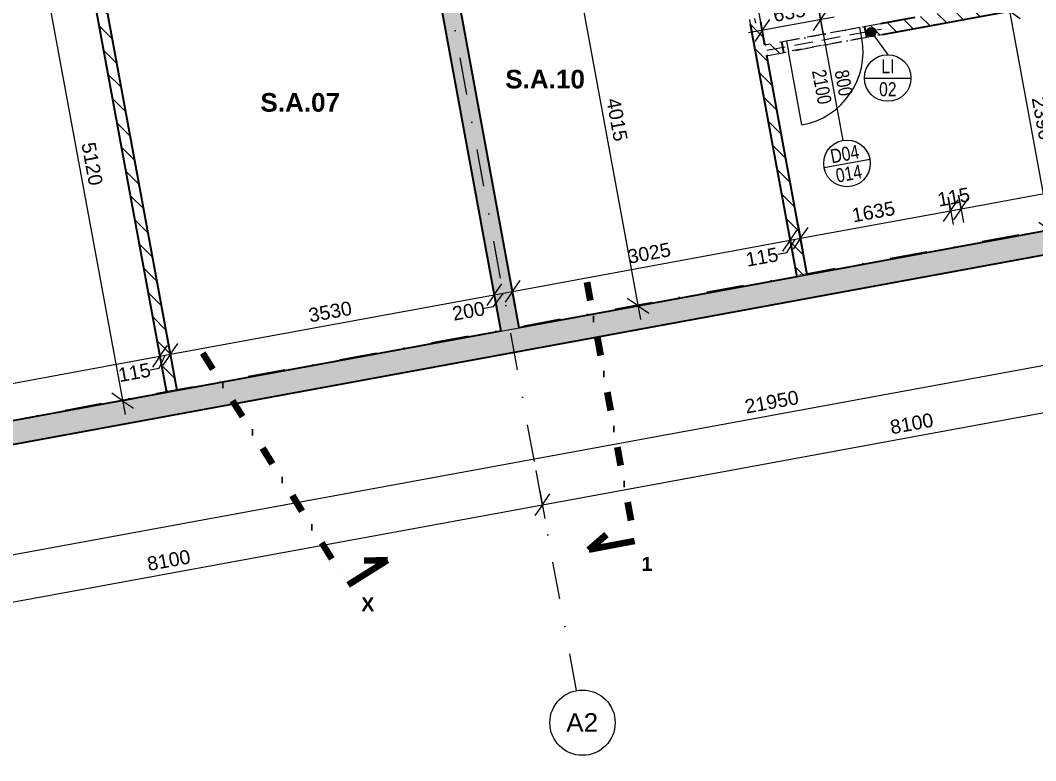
# Model space of a CAD drawing. Header units: millimetres. Extents: x -45523 to 44975, y -3459 to 74573.
# Drawn here: x 2716 to 13604, y -3170 to 4772 of the extents above; entities that cross this region are included whole.
import ezdxf

# ---------------------------------------------------------------- set-up
doc = ezdxf.new("R2010")
doc.units = ezdxf.units.MM
for name, pattern in [('HA_Dash_3mm-S1mm', [300, 200, -100]), ('HA_DashDot_10mm-S3mm', [1000, 400, -300, 0, -300]), ('HA_DashDot_2_2mm-S0_6mm', [220, 100, -60, 0, -60]), ('HA_DashDot_6mm-S2mm', [600, 200, -200, 0, -200])]:
    doc.linetypes.add(name, pattern=pattern)
for name, color, linetype, lineweight in [('A-____-____-DIMS', 9, 'Continuous', 5), ('A-____-____-DIMS-100', 9, 'Continuous', 5), ('A-AREA-____-IDEN', 9, 'Continuous', 9), ('A-DOOR-____-IDEN', 9, 'Continuous', 9), ('A-DOOR-____-MCUT', 9, 'HA_DashDot_2_2mm-S0_6mm', 9), ('A-DOOR-____-OTLN', 9, 'Continuous', 9), ('A-DOOR-FRAM-MCUT', 9, 'Continuous', 9), ('A-GENM-____-HDLN', 9, 'HA_Dash_3mm-S1mm', 9), ('A-GENM-____-IDEN', 9, 'Continuous', 9), ('A-GENM-____-OTLN', 9, 'Continuous', 9), ('A-WALL-____-MCUT', 9, 'Continuous', 9), ('A-WALL-____-PATT', 9, 'Continuous', 25), ('G-____-____-SYMB', 9, 'Continuous', 5), ('I-WALL-____-MCUT', 9, 'Continuous', 25), ('S-GRID-____-IDEN', 9, 'Continuous', 9), ('S-GRID-____-OTLN', 9, 'Continuous', 5)]:
    doc.layers.add(name, color=color, linetype=linetype, lineweight=lineweight)
doc.styles.add('Arial_1', font='arial.ttf', dxfattribs={"height": 200})
doc.styles.add('Arial_2', font='arial.ttf', dxfattribs={"height": 150})
doc.styles.add('Arial_3', font='arial.ttf', dxfattribs={"width": 0.8, "height": 150})
doc.styles.add('Arial_B', font='arialbd.ttf', dxfattribs={"height": 200})
doc.styles.add('Arial_B_1', font='arialbd.ttf', dxfattribs={"height": 150})
doc.dimstyles.new('Inner_Dimensions', dxfattribs={"dimscale": 304.8, "dimtxt": 153.03891, "dimasz": 0.656168, "dimexe": 0.492126, "dimexo": 0.0625, "dimgap": 0.065617, "dimtad": 1, "dimdec": 0, "dimzin": 0, "dimdsep": 46, "dimtxsty": 'Arial_2', "dimblk1": 'OBLIQUE', "dimblk2": 'OBLIQUE', "dimsah": 1, "dimcen": 0.09, "dimdle": 0.492126, "dimazin": 0, "dimtfac": 1, "dimtdec": 4, "dimtix": 1, "dimtmove": 0, "dimatfit": 3, "dimfxl": 0.492126, "dimfxlon": 1, "dimtvp": 1, "dimtolj": 1, "dimtzin": 0, "dimlwd": 9, "dimlwe": 9, "dimarcsym": 2})
doc.dimstyles.new('Inner_Dimensions_1', dxfattribs={"dimscale": 304.8, "dimtxt": 153.03891, "dimasz": 0.656168, "dimexe": 0.492126, "dimexo": 0.0625, "dimgap": 0.065617, "dimtad": 1, "dimdec": 0, "dimzin": 0, "dimdsep": 46, "dimtxsty": 'Arial_2', "dimblk1": 'OBLIQUE', "dimblk2": 'OBLIQUE', "dimsah": 1, "dimcen": 0.09, "dimdle": 0.492126, "dimazin": 0, "dimtfac": 1, "dimtdec": 4, "dimtix": 1, "dimtmove": 1, "dimatfit": 3, "dimfxl": 0.492126, "dimfxlon": 1, "dimtvp": 1, "dimtolj": 1, "dimtzin": 0, "dimlwd": 9, "dimlwe": 9, "dimarcsym": 2})
doc.dimstyles.new('Inner_Dimensions_3', dxfattribs={"dimscale": 304.8, "dimtxt": 153.03891, "dimasz": 0.656168, "dimexe": 0.492126, "dimexo": 0.0625, "dimgap": 0.065617, "dimtad": 1, "dimdec": 0, "dimzin": 0, "dimdsep": 46, "dimtxsty": 'Arial_2', "dimblk1": 'OBLIQUE', "dimblk2": 'OBLIQUE', "dimsah": 1, "dimcen": 0.09, "dimdle": 0.492126, "dimazin": 0, "dimtfac": 1, "dimtdec": 4, "dimtix": 1, "dimtmove": 0, "dimatfit": 3, "dimfxl": 0.492126, "dimfxlon": 1, "dimtvp": 1, "dimtolj": 1, "dimtzin": 0, "dimlwd": 9, "dimlwe": 9, "dimarcsym": 2})
pattern_1 = [(135, (0, 0), (-106.066, -106.066), [])]

# ---------------------------------------------------------------- blocks, each defined once
blk = doc.blocks.new('HA_DR_Single_Swing_Solid - In_800x2100_SKLEP-V9-1PP_GARAZ')
at = {"layer": 'A-DOOR-____-MCUT'}
for p, q in [((-400, 57.5), (400, 57.5)), ((-400, -57.5), (400, -57.5))]:
    blk.add_line(p, q, dxfattribs=at)
at = {"layer": 'A-DOOR-____-OTLN', "lineweight": 5}
blk.add_line((400, 857.5), (400, 57.5), dxfattribs=at)
blk.add_arc((400, 57.5), 800, 90, 180, dxfattribs=at)
at = {"layer": 'A-DOOR-FRAM-MCUT'}
for p, q in [((-400, 57.5), (-400, -57.5)), ((400, -57.5), (400, 57.5))]:
    blk.add_line(p, q, dxfattribs=at)
blk = doc.blocks.new('TB_Porotherm KP11_5_1250mm - TB_Porotherm KP11_5_1250mm-2148414-1PP_GARAZ')
at = {"layer": 'A-GENM-____-HDLN'}
for p, q in [((625, 57.5), (-625, 57.5)), ((-625, 0), (625, 0)), ((-625, -57.5), (625, -57.5))]:
    blk.add_line(p, q, dxfattribs=at)
blk = doc.blocks.new('Grid - Radius 3_5mm-353793-1PP_GARAZ')
at = {"layer": 'S-GRID-____-IDEN'}
blk.add_circle((0, 0), 3.5, dxfattribs=at)
blk = doc.blocks.new('HA_TAG_Door_TypeMark_wDimensions - Scale100_Right with Bouble-921054-1PP_GARAZ')
at = {"layer": 'A-DOOR-____-IDEN'}
for p, q in [((0, 5), (0, -11)), ((-2.5, -13.5), (2.5, -13.5))]:
    blk.add_line(p, q, dxfattribs=at)
blk.add_circle((0, -13.5), 2.5, dxfattribs=at)
blk = doc.blocks.new('Section - Detail Number-933961-1PP_GARAZ')
at = {"layer": 'G-____-____-SYMB', "lineweight": 100}
for p, q in [((0, 5), (1.25, 2.83)), ((0, 0), (0, 5))]:
    blk.add_line(p, q, dxfattribs=at)
blk = doc.blocks.new('DIMBLOCK287-1PP_GARAZ')
at = {"layer": 'A-____-____-DIMS-100', "lineweight": 9}
for p, q in [((4186, 1316), (4240, 1021)), ((4213, 1168), (4186, 1316)), ((4213, 1168), (4293, 1285)), ((-80, 378), (4213, 1168)), ((4213, 1168), (4133, 1052)), ((-107, 526), (-53, 231)), ((-80, 378), (-107, 526)), ((-80, 378), (0, 495)), ((-80, 378), (-160, 262))]:
    blk.add_line(p, q, dxfattribs=at)
at = {"layer": 'A-____-____-DIMS-100', "color": 0, "lineweight": 9, "insert": (1801, 943), "char_height": 150, "width": 553.77, "attachment_point": 1, "rotation": 10.4271, "line_spacing_factor": 0.941778, "style": 'Arial_2'}
blk.add_mtext('4365', dxfattribs=at)
blk = doc.blocks.new('_Oblique')
at = {"color": 0, "linetype": 'ByBlock', "lineweight": -2}
blk.add_line((-0.5, -0.5), (0.5, 0.5), dxfattribs=at)
blk = doc.blocks.new('DIMBLOCK288-1PP_GARAZ')
at = {"layer": 'A-____-____-DIMS-100', "lineweight": 9}
for p, q in [((4186, 1316), (4240, 1021)), ((4213, 1168), (4186, 1316)), ((4299, 1337), (4353, 1042)), ((4326, 1189), (4299, 1337)), ((4213, 1168), (4293, 1285)), ((4326, 1189), (4406, 1306)), ((4213, 1168), (4133, 1052)), ((4207, 1042), (4270, 1179)), ((4213, 1168), (4326, 1189)), ((4326, 1189), (4246, 1073)), ((4109, 1024), (4207, 1042))]:
    blk.add_line(p, q, dxfattribs=at)
at = {"layer": 'A-____-____-DIMS-100', "color": 0, "lineweight": 9, "insert": (3754, 1037), "char_height": 150, "width": 415.32, "attachment_point": 1, "rotation": 10.4271, "line_spacing_factor": 0.941778, "style": 'Arial_2'}
blk.add_mtext('115', dxfattribs=at)
blk = doc.blocks.new('DIMBLOCK289-1PP_GARAZ')
at = {"layer": 'A-____-____-DIMS-100', "lineweight": 9}
for p, q in [((7771, 1976), (7825, 1681)), ((7798, 1828), (7771, 1976)), ((7798, 1828), (7878, 1945)), ((4326, 1189), (7798, 1828)), ((7798, 1828), (7718, 1712)), ((4299, 1337), (4353, 1042)), ((4326, 1189), (4299, 1337)), ((4326, 1189), (4406, 1306)), ((4326, 1189), (4246, 1073))]:
    blk.add_line(p, q, dxfattribs=at)
at = {"layer": 'A-____-____-DIMS-100', "color": 0, "lineweight": 9, "insert": (5796, 1678), "char_height": 150, "width": 553.77, "attachment_point": 1, "rotation": 10.4271, "line_spacing_factor": 0.941778, "style": 'Arial_2'}
blk.add_mtext('3530', dxfattribs=at)
blk = doc.blocks.new('DIMBLOCK290-1PP_GARAZ')
at = {"layer": 'A-____-____-DIMS-100', "lineweight": 9}
for p, q in [((7771, 1976), (7825, 1681)), ((7798, 1828), (7771, 1976)), ((7967, 2012), (8022, 1717)), ((7995, 1864), (7967, 2012)), ((7995, 1864), (8075, 1981)), ((7798, 1828), (7878, 1945)), ((7798, 1828), (7995, 1864)), ((7995, 1864), (7914, 1748)), ((7798, 1828), (7718, 1712)), ((7789, 1701), (7896, 1846)), ((7691, 1683), (7789, 1701))]:
    blk.add_line(p, q, dxfattribs=at)
at = {"layer": 'A-____-____-DIMS-100', "color": 0, "lineweight": 9, "insert": (7337, 1696), "char_height": 150, "width": 415.32, "attachment_point": 1, "rotation": 10.4271, "line_spacing_factor": 0.941778, "style": 'Arial_2'}
blk.add_mtext('200', dxfattribs=at)
blk = doc.blocks.new('DIMBLOCK291-1PP_GARAZ')
at = {"layer": 'A-____-____-DIMS-100', "lineweight": 9}
for p, q in [((10943, 2559), (10997, 2264)), ((10970, 2412), (10943, 2559)), ((10970, 2412), (11050, 2528)), ((7995, 1864), (10970, 2412)), ((10970, 2412), (10889, 2295)), ((7967, 2012), (8022, 1717)), ((7995, 1864), (7967, 2012)), ((7995, 1864), (8075, 1981)), ((7995, 1864), (7914, 1748))]:
    blk.add_line(p, q, dxfattribs=at)
at = {"layer": 'A-____-____-DIMS-100', "color": 0, "lineweight": 9, "insert": (9216, 2307), "char_height": 150, "width": 553.77, "attachment_point": 1, "rotation": 10.4271, "line_spacing_factor": 0.941778, "style": 'Arial_2'}
blk.add_mtext('3025', dxfattribs=at)
blk = doc.blocks.new('DIMBLOCK292-1PP_GARAZ')
at = {"layer": 'A-____-____-DIMS-100', "lineweight": 9}
for p, q in [((10943, 2559), (10997, 2264)), ((10970, 2412), (10943, 2559)), ((10970, 2412), (11050, 2528)), ((11056, 2580), (11110, 2285)), ((11083, 2433), (11056, 2580)), ((11083, 2433), (11163, 2549)), ((10970, 2412), (10889, 2295)), ((10936, 2280), (11026, 2422)), ((10970, 2412), (11083, 2433)), ((11083, 2433), (11003, 2316)), ((10838, 2262), (10936, 2280))]:
    blk.add_line(p, q, dxfattribs=at)
at = {"layer": 'A-____-____-DIMS-100', "color": 0, "lineweight": 9, "insert": (10484, 2275), "char_height": 150, "width": 415.32, "attachment_point": 1, "rotation": 10.4271, "line_spacing_factor": 0.941778, "style": 'Arial_2'}
blk.add_mtext('115', dxfattribs=at)
blk = doc.blocks.new('DIMBLOCK293-1PP_GARAZ')
at = {"layer": 'A-____-____-DIMS-100', "lineweight": 9}
for p, q in [((12664, 2876), (12718, 2581)), ((12691, 2728), (12664, 2876)), ((12691, 2728), (12771, 2845)), ((11083, 2433), (12691, 2728)), ((12691, 2728), (12611, 2612)), ((11056, 2580), (11110, 2285)), ((11083, 2433), (11056, 2580)), ((11083, 2433), (11163, 2549)), ((11083, 2433), (11003, 2316))]:
    blk.add_line(p, q, dxfattribs=at)
at = {"layer": 'A-____-____-DIMS-100', "color": 0, "lineweight": 9, "insert": (11621, 2750), "char_height": 150, "width": 553.77, "attachment_point": 1, "rotation": 10.4271, "line_spacing_factor": 0.941778, "style": 'Arial_2'}
blk.add_mtext('1635', dxfattribs=at)
blk = doc.blocks.new('DIMBLOCK294-1PP_GARAZ')
at = {"layer": 'A-____-____-DIMS-100', "lineweight": 9}
for p, q in [((12664, 2876), (12718, 2581)), ((12691, 2728), (12664, 2876)), ((12691, 2728), (12771, 2845)), ((12777, 2897), (12831, 2602)), ((12804, 2749), (12777, 2897)), ((12804, 2749), (12884, 2866)), ((12691, 2728), (12611, 2612)), ((12691, 2728), (12804, 2749)), ((12804, 2749), (12724, 2633))]:
    blk.add_line(p, q, dxfattribs=at)
at = {"layer": 'A-____-____-DIMS-100', "color": 0, "lineweight": 9, "insert": (12538, 2919), "char_height": 150, "width": 415.32, "attachment_point": 1, "rotation": 10.4271, "line_spacing_factor": 0.941778, "style": 'Arial_2'}
blk.add_mtext('115', dxfattribs=at)
blk = doc.blocks.new('DIMBLOCK295-1PP_GARAZ')
at = {"layer": 'A-____-____-DIMS-100', "lineweight": 9}
for p, q in [((15737, 3442), (15791, 3147)), ((15764, 3294), (15737, 3442)), ((15764, 3294), (15844, 3410)), ((12804, 2749), (15764, 3294)), ((15764, 3294), (15684, 3178)), ((12777, 2897), (12831, 2602)), ((12804, 2749), (12777, 2897)), ((12804, 2749), (12884, 2866)), ((12804, 2749), (12724, 2633))]:
    blk.add_line(p, q, dxfattribs=at)
at = {"layer": 'A-____-____-DIMS-100', "color": 0, "lineweight": 9, "insert": (14018, 3191), "char_height": 150, "width": 553.77, "attachment_point": 1, "rotation": 10.4271, "line_spacing_factor": 0.941778, "style": 'Arial_2'}
blk.add_mtext('3010', dxfattribs=at)
blk = doc.blocks.new('DIMBLOCK307-1PP_GARAZ')
at = {"layer": 'A-____-____-DIMS-100', "lineweight": 9}
for p, q in [((2886, 5727), (2769, 5807)), ((3033, 5754), (2738, 5700)), ((2886, 5727), (3033, 5754)), ((2886, 5727), (3840, 544)), ((2886, 5727), (3002, 5647)), ((3813, 691), (3696, 772)), ((3960, 719), (3665, 664)), ((3813, 691), (3960, 719)), ((3813, 691), (3929, 611))]:
    blk.add_line(p, q, dxfattribs=at)
at = {"layer": 'A-____-____-DIMS-100', "color": 0, "lineweight": 9, "insert": (3519, 3475), "char_height": 150, "width": 553.77, "attachment_point": 1, "rotation": 280.4271, "line_spacing_factor": 0.941778, "style": 'Arial_2'}
blk.add_mtext('5120', dxfattribs=at)
blk = doc.blocks.new('DIMBLOCK333-1PP_GARAZ')
at = {"layer": 'A-____-____-DIMS-100', "lineweight": 9}
for p, q in [((13323, 4872), (13206, 4952)), ((13470, 4899), (13175, 4844)), ((13323, 4872), (13470, 4899)), ((13323, 4872), (13755, 2521)), ((13323, 4872), (13439, 4791)), ((13903, 2548), (13608, 2494)), ((13755, 2521), (13639, 2601)), ((13755, 2521), (13903, 2548)), ((13755, 2521), (13872, 2441))]:
    blk.add_line(p, q, dxfattribs=at)
at = {"layer": 'A-____-____-DIMS-100', "color": 0, "lineweight": 9, "insert": (13708, 3962), "char_height": 150, "width": 553.77, "attachment_point": 1, "rotation": 280.4271, "line_spacing_factor": 0.941778, "style": 'Arial_2'}
blk.add_mtext('2390', dxfattribs=at)
blk = doc.blocks.new('DIMBLOCK337-1PP_GARAZ')
at = {"layer": 'A-____-____-DIMS-100', "lineweight": 9}
for p, q in [((8762, 5685), (8467, 5630)), ((8614, 5657), (8498, 5738)), ((8614, 5657), (8762, 5685)), ((8614, 5657), (9368, 1561)), ((8614, 5657), (8731, 5577)), ((9341, 1709), (9224, 1789)), ((9488, 1736), (9193, 1682)), ((9341, 1709), (9488, 1736)), ((9341, 1709), (9457, 1629))]:
    blk.add_line(p, q, dxfattribs=at)
at = {"layer": 'A-____-____-DIMS-100', "color": 0, "lineweight": 9, "insert": (9147, 3949), "char_height": 150, "width": 553.77, "attachment_point": 1, "rotation": 280.4271, "line_spacing_factor": 0.941778, "style": 'Arial_2'}
blk.add_mtext('4015', dxfattribs=at)
blk = doc.blocks.new('DIMBLOCK347-1PP_GARAZ')
at = {"layer": 'A-____-____-DIMS-100', "lineweight": 9}
for p, q in [((11324, 4630), (11270, 4925)), ((11444, 4805), (10525, 4636)), ((10699, 4515), (10645, 4810)), ((11297, 4778), (11377, 4894)), ((10672, 4663), (10753, 4779)), ((11297, 4778), (11217, 4661)), ((11297, 4778), (11324, 4630)), ((10672, 4663), (10592, 4546)), ((10672, 4663), (10699, 4515))]:
    blk.add_line(p, q, dxfattribs=at)
at = {"layer": 'A-____-____-DIMS-100', "color": 0, "lineweight": 9, "insert": (10776, 4900), "char_height": 150, "width": 415.32, "attachment_point": 1, "rotation": 10.4271, "line_spacing_factor": 0.941778, "style": 'Arial_2'}
blk.add_mtext('635', dxfattribs=at)
blk = doc.blocks.new('DIMBLOCK547-1PP_GARAZ')
at = {"layer": 'A-____-____-DIMS-100', "lineweight": 9}
for p, q in [((8287, -277), (8341, -572)), ((8314, -424), (8287, -277)), ((8314, -424), (8394, -308)), ((200, -1917), (8314, -424)), ((8314, -424), (8234, -541)), ((321, -1743), (375, -2038)), ((348, -1890), (321, -1743)), ((348, -1890), (428, -1774)), ((348, -1890), (268, -2007))]:
    blk.add_line(p, q, dxfattribs=at)
at = {"layer": 'A-____-____-DIMS-100', "color": 0, "lineweight": 9, "insert": (4065, -988), "char_height": 150, "width": 553.77, "attachment_point": 1, "rotation": 10.4271, "line_spacing_factor": 0.941778, "style": 'Arial_2'}
blk.add_mtext('8100', dxfattribs=at)
blk = doc.blocks.new('DIMBLOCK548-1PP_GARAZ')
at = {"layer": 'A-____-____-DIMS-100', "lineweight": 9}
for p, q in [((16253, 1189), (16307, 894)), ((16280, 1042), (16253, 1189)), ((16280, 1042), (16361, 1158)), ((8314, -424), (16280, 1042)), ((16280, 1042), (16200, 925)), ((8287, -277), (8341, -572)), ((8314, -424), (8287, -277)), ((8314, -424), (8394, -308)), ((8314, -424), (8234, -541))]:
    blk.add_line(p, q, dxfattribs=at)
at = {"layer": 'A-____-____-DIMS-100', "color": 0, "lineweight": 9, "insert": (12031, 478), "char_height": 150, "width": 553.77, "attachment_point": 1, "rotation": 10.4271, "line_spacing_factor": 0.941778, "style": 'Arial_2'}
blk.add_mtext('8100', dxfattribs=at)
blk = doc.blocks.new('DIMBLOCK550-1PP_GARAZ')
at = {"layer": 'A-____-____-DIMS-100', "lineweight": 9}
for p, q in [((21562, 2675), (21617, 2380)), ((21590, 2527), (21562, 2675)), ((21590, 2527), (21670, 2644)), ((-146, -1473), (21737, 2554)), ((21590, 2527), (21509, 2411)), ((-26, -1298), (29, -1593)), ((2, -1445), (-26, -1298)), ((2, -1445), (82, -1329)), ((2, -1445), (-79, -1562))]:
    blk.add_line(p, q, dxfattribs=at)
at = {"layer": 'A-____-____-DIMS-100', "color": 0, "lineweight": 9, "insert": (10473, 700), "char_height": 150, "width": 692.21, "attachment_point": 1, "rotation": 10.4271, "line_spacing_factor": 0.941778, "style": 'Arial_2'}
blk.add_mtext('21950', dxfattribs=at)
blk = doc.blocks.new('HA_TAG_GM_Products - Generic-588599-1PP_GARAZ')
at = {"layer": 'A-GENM-____-IDEN'}
blk.add_line((-2.5, 0), (2.5, 0), dxfattribs=at)
blk.add_circle((0, 0), 2.5, dxfattribs=at)

msp = doc.modelspace()

# ---------------------------------------------------------------- hatches: boundary and pattern name
at = {"layer": 'A-GENM-____-IDEN'}
h = msp.add_hatch(color=256, dxfattribs=at)
edge = h.paths.add_edge_path()
edge.add_arc((11841.7, 4644.8), 50, 0, 360)
at = {"layer": 'A-WALL-____-PATT', "lineweight": 5}
h = msp.add_hatch(dxfattribs=at)
h.set_pattern_fill('FP_2', color=256, style=0, pattern_type=2)
h.set_pattern_definition(pattern_1)
h.paths.add_polyline_path([(11041.4, 2021.7), (11154.5, 2042.5), (10624.3, 4924.1), (10511.2, 4903.3), (10939.9, 2573.7)])
h.paths.add_polyline_path([(10348.3, 5788.5), (10461.4, 5809.3), (10253.2, 6940.3), (10140.1, 6919.5), (10314.8, 5970.4)])
h.paths.add_polyline_path([(9977.3, 7804.6), (10090.4, 7825.4), (9926.6, 8715.5), (9813.5, 8694.7), (9920.2, 8114.4)])
at = {"layer": 'A-WALL-____-PATT', "lineweight": 9}
for points in [[(7869.7, 1438), (8066.4, 1474.2), (6838.4, 8147.2), (6740.1, 8129.1), (6749.1, 8079.9), (6650.8, 8061.8), (6943.1, 6473.5)], [(-208.7, -302.8), (21379.3, 3669.9), (21396.8, 3927.3), (-253.9, -56.9)]]:
    msp.add_hatch(color=256, dxfattribs=at).paths.add_polyline_path(points)
at = {"layer": 'A-WALL-____-PATT', "lineweight": 5}
h = msp.add_hatch(dxfattribs=at)
h.set_pattern_fill('FP_2', color=256, style=0, pattern_type=2)
h.set_pattern_definition(pattern_1)
h.paths.add_polyline_path([(4284.9, 778.4), (4398, 799.2), (3450.5, 5947.7), (3337.4, 5926.9)])
h = msp.add_hatch(dxfattribs=at)
h.set_pattern_fill('FP_2', color=256, style=0, pattern_type=2)
h.set_pattern_definition(pattern_1)
h.paths.add_polyline_path([(10722, 4393.1), (10903.9, 4426.5), (10883.1, 4539.6), (10701.2, 4506.2)])
h.paths.add_polyline_path([(11789.1, 4589.4), (15403.4, 5254.5), (15382.6, 5367.6), (11768.3, 4702.5)])

# ---------------------------------------------------------------- linework, layer by layer
at = {"layer": 'A-GENM-____-IDEN'}
msp.add_line((11841.7, 4644.8), (12016.7, 4402.6), dxfattribs=at)
msp.add_circle((11841.7, 4644.8), 50, dxfattribs=at)
at = {"layer": 'A-WALL-____-MCUT', "lineweight": 25}
for p, q in [((-208.7, -302.8), (21379.3, 3669.9)), ((15835.9, 2904), (11154.5, 2042.5)), ((11041.4, 2021.7), (8066.4, 1474.2)), ((7869.7, 1438), (4398, 799.2)), ((4284.9, 778.4), (-8, -11.6))]:
    msp.add_line(p, q, dxfattribs=at)
at = {"layer": 'A-WALL-____-MCUT'}
for p, q in [((11041.4, 2021.7), (11154.5, 2042.5)), ((7869.7, 1438), (8066.4, 1474.2)), ((4284.9, 778.4), (4398, 799.2))]:
    msp.add_line(p, q, dxfattribs=at)
at = {"layer": 'G-____-____-SYMB', "linetype": 'HA_DashDot_6mm-S2mm', "lineweight": 100}
for p, q in [((8791.4, 1964), (9303.1, -816.8)), ((4674.6, 1199.8), (6230.4, -1284))]:
    msp.add_line(p, q, dxfattribs=at)
at = {"layer": 'I-WALL-____-MCUT'}
for p, q in [((6943.1, 6473.5), (7869.7, 1438)), ((3337.4, 5926.9), (4284.9, 778.4)), ((4398, 799.2), (3471.4, 5834.6)), ((8066.4, 1474.2), (7339.7, 5422.9)), ((11961.2, 4621.1), (15403.4, 5254.5)), ((12309.2, 4802.1), (11940.4, 4734.2)), ((10542.8, 4731.2), (11041.4, 2021.7)), ((10701.2, 4506.2), (10655.9, 4752)), ((11768.3, 4702.5), (11789.1, 4589.4)), ((10711, 4508), (10701.2, 4506.2)), ((10903.9, 4426.5), (10883.1, 4539.6)), ((10722, 4393.1), (10731.8, 4394.9)), ((11154.5, 2042.5), (10722, 4393.1))]:
    msp.add_line(p, q, dxfattribs=at)
at = {"layer": 'S-GRID-____-OTLN', "linetype": 'HA_DashDot_10mm-S3mm', "lineweight": 9}
for p, q in [((8228.6, 40.2), (5652.7, 14037.9)), ((24241.2, 4460.9), (-1554.1, -286)), ((8681.1, -2418.5), (8228.6, 40.2))]:
    msp.add_line(p, q, dxfattribs=at)

# ---------------------------------------------------------------- block references
at = {"layer": 'A-DOOR-____-IDEN', "xscale": 99.99999999999991, "yscale": 99.99999999999991, "zscale": 99.99999999999991, "rotation": 10.4270886610821}
msp.add_blockref('HA_TAG_Door_TypeMark_wDimensions - Scale100_Right with Bouble-921054-1PP_GARAZ', (11336.1, 4564.5), dxfattribs=at)
at = {"layer": 'A-DOOR-____-OTLN', "rotation": 190.4270886610822}
msp.add_blockref('HA_DR_Single_Swing_Solid - In_800x2100_SKLEP-V9-1PP_GARAZ', (11336.1, 4564.5), dxfattribs=at)
at = {"layer": 'A-GENM-____-IDEN', "xscale": 99.99999999999993, "yscale": 99.99999999999993, "zscale": 99.99999999999993}
msp.add_blockref('HA_TAG_GM_Products - Generic-588599-1PP_GARAZ', (12016.7, 4152.6), dxfattribs=at)
at = {"layer": 'A-GENM-____-OTLN'}
for p, rotation in [((10486.3, 5356.3), 280.4270886610807), ((11336.1, 4564.5), 10.42708866108066)]:
    msp.add_blockref('TB_Porotherm KP11_5_1250mm - TB_Porotherm KP11_5_1250mm-2148414-1PP_GARAZ', p, dxfattribs=dict(at, rotation=rotation))
at = {"layer": 'G-____-____-SYMB', "lineweight": 100, "xscale": 99.99999999999994, "yscale": 99.99999999999994, "zscale": 99.99999999999994, "rotation": 100.4270886610814}
msp.add_blockref('Section - Detail Number-933961-1PP_GARAZ', (9303.1, -816.8), dxfattribs=at)
at = {"layer": 'G-____-____-SYMB', "lineweight": 100, "extrusion": (0, 0, -1), "xscale": 99.99999999999993, "yscale": 99.99999999999993, "zscale": 99.99999999999993, "rotation": 57.93875052254476}
msp.add_blockref('Section - Detail Number-933961-1PP_GARAZ', (-6230.4, -1284), dxfattribs=at)
at = {"layer": 'S-GRID-____-IDEN', "xscale": 99.99999999999991, "yscale": 99.99999999999991, "zscale": 99.99999999999991, "rotation": 10.4270886610821}
msp.add_blockref('Grid - Radius 3_5mm-353793-1PP_GARAZ', (8744.4, -2762.7), dxfattribs=at)

# ---------------------------------------------------------------- texts
at = {"layer": 'A-AREA-____-IDEN', "lineweight": 5, "char_height": 200, "width": 1058.227, "attachment_point": 1, "style": 'Arial_B'}
for s, insert in [('S.A.10', (7916.3, 4240.8)), ('S.A.07', (5290.8, 3991.2))]:
    msp.add_mtext(s, dxfattribs=dict(at, insert=insert))
at = {"layer": 'A-DOOR-____-IDEN', "lineweight": 5, "char_height": 150, "attachment_point": 1, "style": 'Arial_3'}
for s, insert, width, rotation in [('2100', (11351.4, 4255.1), 461.772, 280.42709), ('800', (11594.2, 4251.3), 346.329, 280.42709), ('D04', (11391.2, 3383.8), 378.396, 10.42709), ('014', (11448.7, 3176.7), 346.329, 10.42709)]:
    msp.add_mtext(s, dxfattribs=dict(at, insert=insert, width=width, rotation=rotation))
at = {"layer": 'A-GENM-____-IDEN', "lineweight": 5, "char_height": 150, "attachment_point": 1, "style": 'Arial_3'}
for s, insert, width in [('LI', (11949.1, 4352.9), 173.164), ('02', (11925.1, 4107.4), 230.886)]:
    msp.add_mtext(s, dxfattribs=dict(at, insert=insert, width=width))
at = {"layer": 'G-____-____-SYMB', "char_height": 150, "attachment_point": 1, "style": 'Arial_B_1'}
for s, insert, width in [('\\fArial|b1|i0|c0|p34|;1', (9377.7, -984.4), 144.304), ('\\fArial|b1|i0|c0|p34|;X', (6372.5, -1417.6), 168.354)]:
    msp.add_mtext(s, dxfattribs=dict(at, insert=insert, width=width))
at = {"layer": 'S-GRID-____-IDEN', "lineweight": 5, "insert": (8570.1, -2660.5), "char_height": 200, "width": 424.894, "attachment_point": 1, "style": 'Arial_1'}
msp.add_mtext('A2', dxfattribs=at)

# ---------------------------------------------------------------- dimensions: what is measured, and where the dimension line sits
at = {"layer": 'A-____-____-DIMS', "lineweight": 9}
for base, p1, p2, angle, dimstyle, override, picture, middle in [((3812.6, 691.4), (3033.5, 5754), (3960.1, 718.6), 280.42709, 'Inner_Dimensions', {"dimpost": '<>', "dimfxl": 5120}, 'DIMBLOCK307-1PP_GARAZ', (3444.2, 3226.6)), ((9340.8, 1708.8), (8761.7, 5684.6), (9488.3, 1735.9), 280.42709, 'Inner_Dimensions', {"dimpost": '<>', "dimfxl": 4015}, 'DIMBLOCK337-1PP_GARAZ', (9072.5, 3700.6)), ((10672.4, 4662.8), (11324, 4630.2), (10699.5, 4515.3), 10.42709, 'Inner_Dimensions', {"dimpost": '<>', "dimfxl": 635}, 'DIMBLOCK347-1PP_GARAZ', (10967.1, 4815.3)), ((13755.1, 2521.1), (13470.1, 4898.8), (13902.6, 2548.2), 280.42709, 'Inner_Dimensions', {"dimpost": '<>', "dimfxl": 2390}, 'DIMBLOCK333-1PP_GARAZ', (13633.9, 3713.8)), ((15764.2, 3294), (12776.7, 2896.8), (15737, 3441.5), 10.42709, 'Inner_Dimensions', {"dimpost": '<>', "dimfxl": 3010}, 'DIMBLOCK295-1PP_GARAZ', (14266.5, 3116.7)), ((12803.9, 2749.3), (12663.6, 2876), (12776.7, 2896.8), 10.42709, 'Inner_Dimensions', {"dimpost": '<>', "dimfxl": 115}, 'DIMBLOCK294-1PP_GARAZ', (12729.8, 2833.8)), ((12690.8, 2728.5), (11055.6, 2580.1), (12663.6, 2876), 10.42709, 'Inner_Dimensions', {"dimpost": '<>', "dimfxl": 1635}, 'DIMBLOCK293-1PP_GARAZ', (11869.3, 2675.5)), ((21589.6, 2527.3), (-25.5, -1297.9), (21562.4, 2674.8), 10.42709, 'Inner_Dimensions_3', {"dimpost": '<>', "dimfxl": 21950.45763}, 'DIMBLOCK550-1PP_GARAZ', (10778.1, 635.9)), ((10969.7, 2411.7), (7967.5, 2011.8), (10942.5, 2559.3), 10.42709, 'Inner_Dimensions', {"dimpost": '<>', "dimfxl": 3025}, 'DIMBLOCK291-1PP_GARAZ', (9464.7, 2233)), ((7797.9, 1828.1), (4299.1, 1336.7), (7770.8, 1975.6), 10.42709, 'Inner_Dimensions', {"dimpost": '<>', "dimfxl": 3530}, 'DIMBLOCK289-1PP_GARAZ', (6044.6, 1603.7)), ((4213.1, 1168.4), (-106.9, 525.9), (4186, 1315.9), 10.42709, 'Inner_Dimensions', {"dimpost": '<>', "dimfxl": 4365}, 'DIMBLOCK287-1PP_GARAZ', (2049.2, 868.4)), ((16280.3, 1041.8), (8286.9, -276.6), (16253.1, 1189.4), 10.42709, 'Inner_Dimensions_3', {"dimpost": '<>', "dimfxl": 8100}, 'DIMBLOCK548-1PP_GARAZ', (12279.7, 403.8)), ((8314.1, -424.1), (320.7, -1742.6), (8286.9, -276.6), 10.42709, 'Inner_Dimensions_3', {"dimpost": '<>', "dimfxl": 8100}, 'DIMBLOCK547-1PP_GARAZ', (4313.5, -1062.1))]:
    dim = msp.add_linear_dim(base=base, p1=p1, p2=p2, angle=angle, dimstyle=dimstyle, override=override, dxfattribs=at)
    dim.commit()
    dim.dimension.update_dxf_attribs({"geometry": picture, "text_midpoint": middle})
for base, p1, p2, override, picture, middle in [((11082.8, 2432.5), (10942.5, 2559.3), (11055.6, 2580.1), {"dimpost": '<>', "dimfxl": 115}, 'DIMBLOCK292-1PP_GARAZ', (10706, 2214.7)), ((7994.6, 1864.3), (7770.8, 1975.6), (7967.5, 2011.8), {"dimpost": '<>', "dimfxl": 200}, 'DIMBLOCK290-1PP_GARAZ', (7559.1, 1635.6)), ((4326.2, 1189.2), (4186, 1315.9), (4299.1, 1336.7), {"dimpost": '<>', "dimfxl": 115}, 'DIMBLOCK288-1PP_GARAZ', (3976.7, 976.3))]:
    dim = msp.add_linear_dim(base=base, p1=p1, p2=p2, angle=10.42709, dimstyle='Inner_Dimensions_1', override=override, dxfattribs=at)
    dim.commit()
    dim.dimension.update_dxf_attribs({"geometry": picture, "text_midpoint": middle, "dimtype": 160, "text_rotation": 10.42709})

doc.saveas('drawing.dxf')
